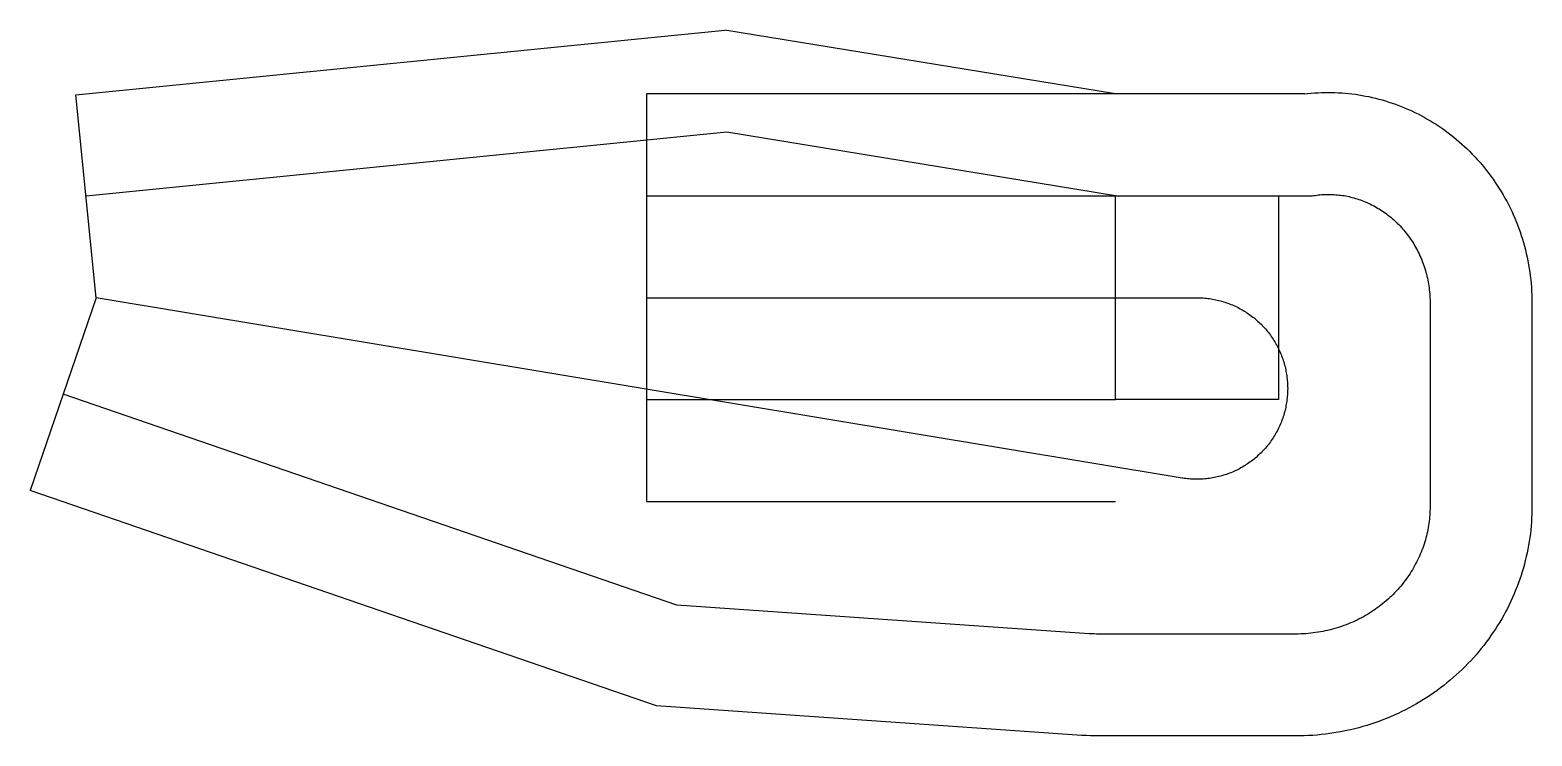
# Model space of a CAD drawing. Header units: metres. Extents: x -21204 to 6089, y -7963 to 4865.
import ezdxf

# ---------------------------------------------------------------- set-up
doc = ezdxf.new("R2010")
doc.units = ezdxf.units.M

msp = doc.modelspace()

# ---------------------------------------------------------------- linework, layer by layer
at = {"color": 1}
for p, q in [((-20369, 3686), (-8579, 4865)), ((-1482, 3704), (-8579, 4865)), ((-20000, 0), (-20369, 3686)), ((-10000, 3704), (-10000, -3704)), ((1957, 3704), (-10000, 3704)), ((-8544, 3007), (-20184, 1843)), ((-1482, 1852), (-8544, 3007)), ((-10000, 1852), (2094, 1852)), ((-20000, 0), (-21204, -3503)), ((4237, -95), (4237, -3799)), ((6089, -95), (6089, -3799)), ((-9448, -5585), (-20602, -1751)), ((-10000, -1852), (-1482, -1852)), ((-9819, -7416), (-21204, -3503)), ((-10000, -3704), (-1482, -3704)), ((-1960, -6105), (-9448, -5585)), ((1796, -6111), (-1779, -6111)), ((-2089, -7952), (-9819, -7416)), ((1796, -7963), (-1779, -7963))]:
    msp.add_line(p, q, dxfattribs=at)
for points in [[(1957, 3704), (2018, 3711), (2078, 3717), (2139, 3722), (2201, 3726), (2262, 3728), (2323, 3730), (2385, 3731), (2446, 3730), (2508, 3729), (2570, 3726), (2632, 3723), (2693, 3718), (2755, 3712), (2817, 3705), (2879, 3697), (2940, 3688), (3002, 3678), (3063, 3666), (3125, 3654), (3186, 3641), (3247, 3626), (3308, 3610), (3369, 3594), (3429, 3576), (3490, 3557), (3550, 3537), (3609, 3516), (3669, 3494), (3728, 3471), (3787, 3446), (3845, 3421), (3903, 3395), (3961, 3367), (4018, 3339), (4075, 3309), (4132, 3279), (4187, 3247), (4243, 3215), (4298, 3181), (4352, 3147), (4406, 3111), (4460, 3075), (4513, 3037), (4565, 2998), (4616, 2959), (4667, 2919), (4718, 2877), (4767, 2835), (4816, 2792), (4865, 2748), (4912, 2703), (4959, 2657), (5005, 2610), (5051, 2562), (5095, 2514), (5139, 2465), (5182, 2414), (5224, 2363), (5265, 2312), (5306, 2259), (5345, 2206), (5384, 2152), (5422, 2097), (5459, 2041), (5495, 1985), (5530, 1928), (5564, 1870), (5597, 1812), (5629, 1753), (5660, 1694), (5690, 1633), (5720, 1573), (5748, 1511), (5775, 1449), (5801, 1387), (5826, 1324), (5850, 1260), (5872, 1196), (5894, 1132), (5915, 1067), (5934, 1001), (5953, 936), (5970, 869), (5986, 803), (6001, 736), (6015, 669), (6027, 601), (6039, 533), (6049, 465), (6058, 397), (6066, 328), (6073, 259), (6078, 190), (6083, 121), (6086, 51), (6088, -18), (6089, -88), (6089, -95)], [(1482, -1852), (-1482, -1852), (-1482, 1852), (1482, 1852), (1482, -1852)], [(2094, 1852), (2121, 1857), (2150, 1861), (2178, 1865), (2206, 1869), (2235, 1872), (2264, 1874), (2292, 1876), (2321, 1877), (2350, 1878), (2380, 1879), (2409, 1879), (2438, 1878), (2468, 1877), (2497, 1875), (2527, 1873), (2556, 1871), (2586, 1867), (2616, 1864), (2645, 1860), (2675, 1855), (2705, 1849), (2734, 1844), (2764, 1837), (2794, 1830), (2823, 1823), (2853, 1815), (2882, 1806), (2912, 1797), (2941, 1788), (2971, 1778), (3000, 1767), (3029, 1756), (3058, 1744), (3087, 1732), (3115, 1719), (3144, 1705), (3172, 1691), (3200, 1677), (3229, 1662), (3256, 1646), (3284, 1630), (3311, 1614), (3339, 1597), (3366, 1579), (3393, 1561), (3419, 1542), (3445, 1523), (3471, 1503), (3497, 1483), (3523, 1462), (3548, 1441), (3572, 1420), (3597, 1397), (3621, 1375), (3645, 1352), (3669, 1328), (3692, 1304), (3715, 1279), (3737, 1254), (3759, 1229), (3781, 1203), (3802, 1176), (3823, 1150), (3843, 1122), (3863, 1095), (3883, 1067), (3902, 1038), (3921, 1009), (3939, 980), (3957, 950), (3974, 920), (3991, 890), (4007, 859), (4023, 828), (4038, 796), (4053, 764), (4067, 732), (4081, 699), (4094, 667), (4107, 633), (4119, 600), (4131, 566), (4142, 532), (4152, 498), (4162, 463), (4171, 428), (4180, 393), (4188, 358), (4195, 322), (4202, 287), (4208, 251), (4214, 214), (4219, 178), (4223, 142), (4227, 105), (4230, 68), (4233, 31), (4235, -6), (4236, -43), (4237, -81), (4237, -95)], [(-10000, 0), (0, 0), (29, 0), (58, -1), (86, -2), (115, -4), (144, -6), (172, -9), (201, -12), (230, -16), (258, -20), (286, -25), (315, -30), (343, -36), (371, -42), (399, -49), (427, -56), (455, -64), (482, -72), (510, -81), (537, -90), (564, -99), (591, -110), (618, -120), (645, -131), (671, -143), (697, -155), (723, -167), (749, -180), (774, -193), (800, -207), (825, -221), (850, -236), (874, -251), (898, -266), (922, -282), (946, -298), (970, -315), (993, -332), (1016, -350), (1038, -368), (1060, -386), (1082, -405), (1104, -424), (1125, -443), (1146, -463), (1166, -483), (1187, -504), (1206, -525), (1226, -546), (1245, -567), (1264, -589), (1282, -611), (1300, -634), (1317, -657), (1335, -680), (1351, -703), (1368, -727), (1383, -751), (1399, -775), (1414, -800), (1429, -825), (1443, -850), (1456, -875), (1470, -901), (1483, -926), (1495, -952), (1507, -979), (1518, -1005), (1529, -1032), (1540, -1058), (1550, -1085), (1560, -1112), (1569, -1140), (1577, -1167), (1586, -1195), (1593, -1223), (1601, -1250), (1607, -1278), (1613, -1307), (1619, -1335), (1624, -1363), (1629, -1391), (1633, -1420), (1637, -1449), (1640, -1477), (1643, -1506), (1646, -1534), (1647, -1563), (1649, -1592), (1649, -1621), (1650, -1650), (1649, -1678), (1649, -1707), (1647, -1736), (1646, -1765), (1643, -1793), (1640, -1822), (1637, -1851), (1633, -1879), (1629, -1908), (1624, -1936), (1619, -1964), (1613, -1992), (1607, -2021), (1601, -2049), (1593, -2076), (1586, -2104), (1577, -2132), (1569, -2159), (1560, -2187), (1550, -2214), (1540, -2241), (1529, -2267), (1518, -2294), (1507, -2320), (1495, -2347), (1483, -2373), (1470, -2398), (1456, -2424), (1443, -2449), (1429, -2474), (1414, -2499), (1399, -2524), (1383, -2548), (1368, -2572), (1351, -2596), (1335, -2619), (1317, -2642), (1300, -2665), (1282, -2688), (1264, -2710), (1245, -2732), (1226, -2753), (1206, -2775), (1187, -2795), (1166, -2816), (1146, -2836), (1125, -2856), (1104, -2875), (1082, -2894), (1060, -2913), (1038, -2931), (1016, -2949), (993, -2967), (970, -2984), (946, -3001), (922, -3017), (898, -3033), (874, -3048), (850, -3063), (825, -3078), (800, -3092), (774, -3106), (749, -3119), (723, -3132), (697, -3145), (671, -3156), (645, -3168), (618, -3179), (591, -3190), (564, -3200), (537, -3209), (510, -3218), (482, -3227), (455, -3235), (427, -3243), (399, -3250), (371, -3257), (343, -3263), (315, -3269), (286, -3274), (258, -3279), (230, -3283), (201, -3287), (172, -3290), (144, -3293), (115, -3295), (86, -3297), (58, -3298), (29, -3299), (0, -3299), (-29, -3299), (-58, -3298), (-86, -3297), (-115, -3295), (-144, -3293), (-172, -3290), (-201, -3287), (-230, -3283), (-258, -3279), (-270, -3277), (-20000, 0)], [(4237, -3799), (4236, -3836), (4235, -3874), (4234, -3911), (4231, -3949), (4228, -3987), (4225, -4024), (4220, -4062), (4215, -4100), (4210, -4138), (4203, -4175), (4197, -4213), (4189, -4251), (4181, -4288), (4171, -4326), (4162, -4363), (4151, -4401), (4140, -4438), (4129, -4475), (4116, -4512), (4103, -4549), (4089, -4586), (4075, -4623), (4060, -4659), (4044, -4695), (4028, -4731), (4011, -4767), (3993, -4803), (3974, -4838), (3955, -4873), (3936, -4908), (3915, -4943), (3894, -4977), (3873, -5011), (3850, -5045), (3827, -5078), (3804, -5111), (3779, -5144), (3755, -5176), (3729, -5208), (3703, -5240), (3676, -5271), (3649, -5302), (3621, -5332), (3593, -5362), (3564, -5392), (3534, -5421), (3504, -5450), (3473, -5478), (3442, -5506), (3410, -5533), (3378, -5559), (3345, -5586), (3311, -5611), (3277, -5636), (3243, -5661), (3208, -5685), (3173, -5709), (3137, -5731), (3100, -5754), (3063, -5775), (3026, -5797), (2988, -5817), (2950, -5837), (2911, -5856), (2872, -5875), (2833, -5893), (2793, -5910), (2753, -5927), (2712, -5943), (2671, -5958), (2630, -5973), (2589, -5987), (2547, -6000), (2504, -6012), (2462, -6024), (2419, -6035), (2376, -6045), (2333, -6055), (2289, -6064), (2245, -6072), (2201, -6079), (2157, -6086), (2112, -6092), (2068, -6097), (2023, -6101), (1978, -6105), (1933, -6108), (1887, -6110), (1842, -6111), (1796, -6111), (1796, -6111)], [(6089, -3799), (6088, -3868), (6086, -3938), (6083, -4008), (6079, -4078), (6073, -4148), (6067, -4218), (6059, -4288), (6049, -4358), (6039, -4427), (6027, -4497), (6014, -4566), (6000, -4636), (5985, -4705), (5968, -4774), (5951, -4843), (5932, -4911), (5911, -4979), (5890, -5047), (5867, -5115), (5843, -5183), (5818, -5250), (5792, -5316), (5765, -5383), (5736, -5448), (5706, -5514), (5675, -5579), (5643, -5644), (5610, -5708), (5575, -5771), (5540, -5834), (5503, -5897), (5465, -5958), (5426, -6020), (5386, -6080), (5344, -6140), (5302, -6200), (5259, -6259), (5214, -6317), (5168, -6374), (5122, -6430), (5074, -6486), (5025, -6541), (4976, -6595), (4925, -6649), (4873, -6702), (4821, -6753), (4767, -6804), (4713, -6854), (4657, -6903), (4601, -6951), (4543, -6999), (4485, -7045), (4426, -7090), (4366, -7135), (4305, -7178), (4244, -7220), (4181, -7262), (4118, -7302), (4054, -7341), (3989, -7379), (3924, -7416), (3858, -7452), (3791, -7487), (3723, -7521), (3655, -7553), (3586, -7585), (3517, -7615), (3447, -7644), (3376, -7672), (3305, -7698), (3233, -7724), (3161, -7748), (3088, -7771), (3015, -7793), (2941, -7813), (2867, -7832), (2793, -7850), (2718, -7867), (2642, -7882), (2567, -7896), (2491, -7909), (2415, -7920), (2338, -7930), (2261, -7939), (2184, -7946), (2107, -7952), (2030, -7957), (1952, -7961), (1874, -7963), (1796, -7963), (1796, -7963)], [(-1779, -6111), (-1825, -6111), (-1870, -6110), (-1916, -6108), (-1960, -6105)], [(-1779, -7963), (-1857, -7963), (-1935, -7961), (-2013, -7957), (-2089, -7952)]]:
    msp.add_lwpolyline(points, dxfattribs=at)

doc.saveas('drawing.dxf')
